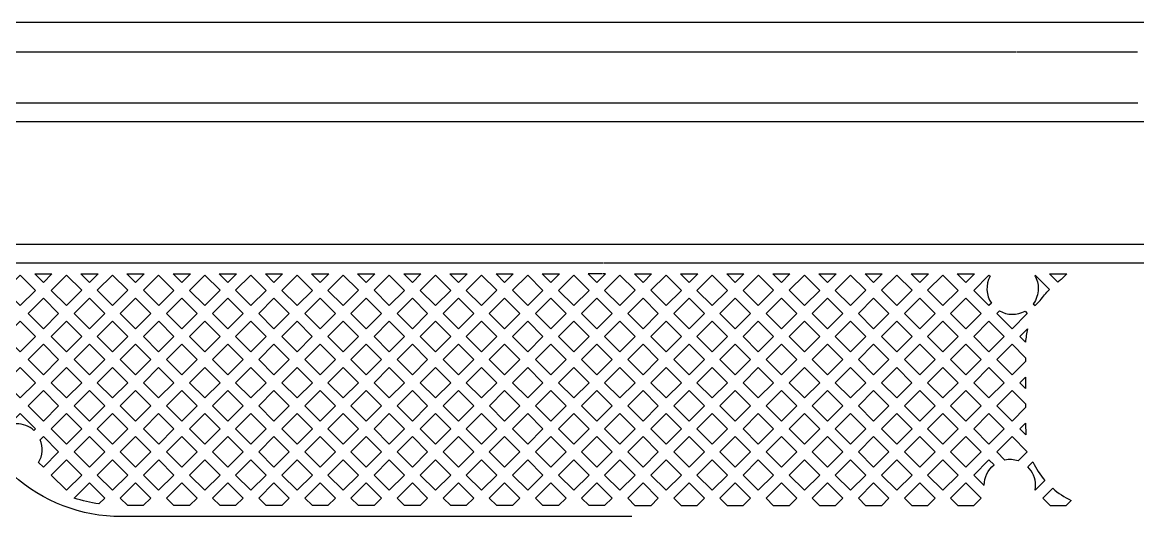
# Model space of a CAD drawing. Extents: x 3103 to 3424, y -52 to 175.
# Drawn here: x 3144.43 to 3152.16, y -4.9 to -1.48 of the extents above; entities that cross this region are included whole.
import ezdxf

# ---------------------------------------------------------------- set-up
doc = ezdxf.new("R2010")
doc.units = 0
doc.layers.add('gbr-dxf_layer0', color=7, linetype='Continuous')
doc.layers.add('gbr-outline-dxf_layer1', color=2, linetype='Continuous')

msp = doc.modelspace()

# ---------------------------------------------------------------- linework, layer by layer
at = {"layer": 'gbr-dxf_layer0'}
for p, q in [((3144.5135, -3.2197), (3144.6331, -3.2197)), ((3144.8333, -3.2197), (3144.9526, -3.2197)), ((3145.1531, -3.2197), (3145.2724, -3.2197)), ((3145.4726, -3.2197), (3145.5922, -3.2197)), ((3145.7924, -3.2197), (3145.9117, -3.2197)), ((3146.1119, -3.2197), (3146.2315, -3.2197)), ((3146.4317, -3.2197), (3146.5513, -3.2197)), ((3146.7515, -3.2197), (3146.8708, -3.2197)), ((3147.071, -3.2197), (3147.1906, -3.2197)), ((3147.3908, -3.2197), (3147.5104, -3.2197)), ((3147.7106, -3.2197), (3147.8299, -3.2197)), ((3148.0301, -3.2197), (3148.1497, -3.2197)), ((3148.4481, -3.2197), (3148.3499, -3.2197)), ((3148.4692, -3.2199), (3148.4525, -3.2199)), ((3148.67, -3.2199), (3148.7888, -3.2199)), ((3148.9895, -3.2199), (3149.1086, -3.2199)), ((3149.3093, -3.2199), (3149.4283, -3.2199)), ((3149.6291, -3.2199), (3149.7479, -3.2199)), ((3149.9486, -3.2199), (3150.0677, -3.2199)), ((3150.2684, -3.2199), (3150.3872, -3.2199)), ((3150.5882, -3.2199), (3150.707, -3.2199)), ((3150.9077, -3.2199), (3151.0268, -3.2199)), ((3151.5473, -3.2199), (3151.6661, -3.2199)), ((3151.3408, -3.653), (3151.3948, -3.599)), ((3151.3803, -3.6925), (3151.3408, -3.653)), ((3151.3409, -3.9727), (3151.3801, -3.9335)), ((3151.3801, -3.9335), (3151.3801, -4.0119)), ((3151.3801, -4.0119), (3151.3409, -3.9727)), ((3151.3408, -4.2923), (3151.3801, -4.253)), ((3151.382, -4.3335), (3151.3408, -4.2923)), ((3151.3801, -4.253), (3151.382, -4.3335)), ((3151.3967, -4.5561), (3151.4317, -4.5212)), ((3151.0211, -4.612), (3151.0941, -4.685)), ((3148.6518, -4.9004), (3145.1137, -4.9004))]:
    msp.add_line(p, q, dxfattribs=at)
at = {"layer": 'gbr-dxf_layer0', "linetype": 'Continuous'}
for points in [[(3140.6881, -6.1407), (3140.6881, -4.7765), (3140.688, -2.4188, -0.384262), (3141.4498, -1.6817), (3151.3171, -1.6815)], [(3151.3214, -1.6815, -0.006635), (3151.3257, -1.6815), (3152.1561, -1.6815)], [(3152.1596, -2.0371, -0.020487), (3152.1452, -2.0365), (3151.3361, -2.0365, -0.020775), (3151.3214, -2.0371, -0.020786), (3151.3068, -2.0365), (3144.328, -2.0363, -0.20222), (3144.3189, -2.0325), (3144.0453, -1.7589), (3141.4535, -1.7589), (3140.7705, -2.4412), (3140.7705, -4.7638)], [(3140.898, -4.712), (3140.898, -2.4995, -0.202305), (3140.9018, -2.4903), (3141.5026, -1.8902, -0.202179), (3141.5118, -1.8864), (3143.9873, -1.8864, -0.202328), (3143.9965, -1.8902), (3144.2699, -2.1638), (3166.486, -2.1646, -0.053761), (3169.7089, -2.5633)], [(3176.117, -6.487, -0.017997), (3175.0583, -5.8715), (3173.5625, -4.933, 0.088703), (3167.8071, -3.0164), (3144.0097, -3.016, -0.202133), (3144.0006, -3.0121), (3143.6031, -2.6147), (3141.6044, -2.6147), (3141.4317, -2.7874), (3141.4317, -3.3302, 0.284412), (3141.438, -3.6519)], [(3148.4569, -3.1437), (3151.291, -3.1437), (3159.8502, -3.1437), (3160.963, -3.1437), (3167.7942, -3.1437, -0.038347), (3167.8, -3.1442), (3167.945, -3.1658)], [(3151.4343, -3.4267), (3151.4468, -3.4392), (3151.4825, -3.4035, -0.043221), (3151.5464, -3.3268), (3151.4468, -3.2272)], [(3151.4436, -3.2304, -0.135419), (3151.4688, -3.3215, -0.159641), (3151.4343, -3.4267)], [(3151.6661, -3.2199), (3151.6269, -3.2592, 0.012575), (3151.6036, -3.2762), (3151.5473, -3.2199)], [(3145.1137, -4.9004, -0.185818), (3144.3617, -4.6107, -0.327479), (3144.2119, -4.463), (3144.1714, -4.4224, 0.018189), (3144.1383, -4.3918)], [(3151.0941, -4.6827, -0.232012), (3151.163, -4.5422), (3151.127, -4.5061), (3151.0211, -4.612)], [(3151.4465, -4.7179, 0.049747), (3151.4497, -4.6827, 0.200734), (3151.3967, -4.5561)], [(3151.4317, -4.5212, 0.069765), (3151.515, -4.6499), (3151.4465, -4.7179)], [(3151.5007, -4.772), (3151.5688, -4.7039, 0.069614), (3151.6968, -4.7877)]]:
    msp.add_lwpolyline(points, format="xyb", dxfattribs=at)
for points in [[(3143.8533, -3.0452), (3143.9517, -3.1435), (3148.4524, -3.1435)], [(3144.6331, -3.2197), (3144.5733, -3.2795), (3144.5135, -3.2197)], [(3144.9526, -3.2197), (3144.8929, -3.2794), (3144.8333, -3.2197)], [(3145.2724, -3.2197), (3145.2127, -3.2794), (3145.1531, -3.2197)], [(3145.5922, -3.2197), (3145.5324, -3.2795), (3145.4726, -3.2197)], [(3145.9117, -3.2197), (3145.852, -3.2794), (3145.7924, -3.2197)], [(3146.2315, -3.2197), (3146.1717, -3.2795), (3146.1119, -3.2197)], [(3146.5513, -3.2197), (3146.4915, -3.2795), (3146.4317, -3.2197)], [(3146.8708, -3.2197), (3146.8112, -3.2794), (3146.7515, -3.2197)], [(3147.1906, -3.2197), (3147.1308, -3.2795), (3147.071, -3.2197)], [(3147.5104, -3.2197), (3147.4506, -3.2795), (3147.3908, -3.2197)], [(3147.8299, -3.2197), (3147.7703, -3.2794), (3147.7106, -3.2197)], [(3148.1497, -3.2197), (3148.0899, -3.2795), (3148.0301, -3.2197)], [(3148.3499, -3.2197), (3148.4097, -3.2795), (3148.4692, -3.2199)], [(3148.7888, -3.2199), (3148.7294, -3.2794), (3148.67, -3.2199)], [(3149.1086, -3.2199), (3149.049, -3.2795), (3148.9895, -3.2199)], [(3149.4283, -3.2199), (3149.3688, -3.2795), (3149.3093, -3.2199)], [(3149.7479, -3.2199), (3149.6885, -3.2793), (3149.6291, -3.2199)], [(3150.0677, -3.2199), (3150.0081, -3.2795), (3149.9486, -3.2199)], [(3150.3872, -3.2199), (3150.3278, -3.2794), (3150.2684, -3.2199)], [(3150.707, -3.2199), (3150.6476, -3.2793), (3150.5882, -3.2199)], [(3151.0268, -3.2199), (3150.9672, -3.2795), (3150.9077, -3.2199)], [(3151.6968, -4.7877), (3151.66, -4.8245), (3151.5531, -4.8245), (3151.5007, -4.772)]]:
    msp.add_lwpolyline(points, dxfattribs=at)
for points in [[(3144.3075, -3.3332), (3144.4134, -3.2273), (3144.5194, -3.3334), (3144.4135, -3.4392)], [(3144.6272, -3.3334), (3144.7332, -3.2273), (3144.8391, -3.3332), (3144.7331, -3.4392)], [(3144.9468, -3.3332), (3145.0528, -3.2272), (3145.1589, -3.3332), (3145.0528, -3.4392)], [(3145.2666, -3.3332), (3145.3725, -3.2273), (3145.4785, -3.3334), (3145.3726, -3.4392)], [(3145.5863, -3.3334), (3145.6923, -3.2273), (3145.7982, -3.3332), (3145.6922, -3.4392)], [(3145.9059, -3.3332), (3146.0118, -3.2273), (3146.1178, -3.3334), (3146.0119, -3.4392)], [(3146.2256, -3.3334), (3146.3316, -3.2273), (3146.4376, -3.3334), (3146.3316, -3.4394)], [(3146.5454, -3.3334), (3146.6514, -3.2273), (3146.7573, -3.3332), (3146.6513, -3.4392)], [(3146.865, -3.3332), (3146.9709, -3.2273), (3147.0769, -3.3334), (3146.971, -3.4392)], [(3147.1847, -3.3334), (3147.2907, -3.2273), (3147.3967, -3.3334), (3147.2907, -3.4394)], [(3147.5045, -3.3334), (3147.6105, -3.2273), (3147.7164, -3.3332), (3147.6104, -3.4392)], [(3147.8241, -3.3332), (3147.93, -3.2273), (3148.036, -3.3334), (3147.9302, -3.4392)], [(3148.1438, -3.3334), (3148.2498, -3.2273), (3148.3558, -3.3334), (3148.2498, -3.4394)], [(3148.4636, -3.3334), (3148.5696, -3.2273), (3148.6755, -3.3332), (3148.5695, -3.4392)], [(3148.7832, -3.3332), (3148.8891, -3.2273), (3148.9951, -3.3334), (3148.8893, -3.4392)], [(3149.1029, -3.3334), (3149.2089, -3.2273), (3149.3149, -3.3334), (3149.2089, -3.4394)], [(3149.4227, -3.3334), (3149.5287, -3.2273), (3149.6346, -3.3332), (3149.5286, -3.4392)], [(3149.7423, -3.3332), (3149.8482, -3.2273), (3149.9542, -3.3334), (3149.8484, -3.4392)], [(3150.062, -3.3334), (3150.168, -3.2273), (3150.2739, -3.3332), (3150.1679, -3.4392)], [(3150.3817, -3.3332), (3150.4877, -3.2272), (3150.5937, -3.3332), (3150.4877, -3.4392)], [(3150.7015, -3.3332), (3150.8073, -3.2273), (3150.9133, -3.3334), (3150.8075, -3.4392)], [(3144.4674, -3.4931), (3144.5733, -3.3872), (3144.6792, -3.4931), (3144.5733, -3.599)], [(3144.7869, -3.4931), (3144.8929, -3.3871), (3144.999, -3.4931), (3144.8929, -3.5991)], [(3145.1067, -3.4931), (3145.2127, -3.3871), (3145.3187, -3.4931), (3145.2127, -3.5991)], [(3145.4265, -3.4931), (3145.5324, -3.3872), (3145.6383, -3.4931), (3145.5324, -3.599)], [(3145.746, -3.4931), (3145.852, -3.3871), (3145.9581, -3.4931), (3145.8521, -3.5991)], [(3146.0658, -3.4931), (3146.1717, -3.3872), (3146.2777, -3.4933), (3146.1718, -3.5991)], [(3146.3855, -3.4933), (3146.4915, -3.3872), (3146.5974, -3.4931), (3146.4914, -3.5991)], [(3146.7051, -3.4931), (3146.8112, -3.3871), (3146.9172, -3.4931), (3146.8112, -3.5991)], [(3147.0249, -3.4931), (3147.1308, -3.3872), (3147.2368, -3.4933), (3147.1309, -3.5991)], [(3147.3446, -3.4933), (3147.4506, -3.3872), (3147.5565, -3.4931), (3147.4505, -3.5991)], [(3147.6642, -3.4931), (3147.7703, -3.3871), (3147.8763, -3.4931), (3147.7703, -3.5991)], [(3147.984, -3.4931), (3148.0899, -3.3872), (3148.1959, -3.4933), (3148.09, -3.5991)], [(3148.3037, -3.4933), (3148.4097, -3.3872), (3148.5156, -3.4931), (3148.4096, -3.5991)], [(3148.6233, -3.4931), (3148.7294, -3.3871), (3148.8354, -3.4931), (3148.7294, -3.5991)], [(3148.9431, -3.4931), (3149.049, -3.3872), (3149.155, -3.4932), (3149.0491, -3.5991)], [(3149.2628, -3.4932), (3149.3688, -3.3872), (3149.4747, -3.4931), (3149.3687, -3.5991)], [(3149.5825, -3.4931), (3149.6885, -3.3871), (3149.7945, -3.4931), (3149.6885, -3.5991)], [(3149.9022, -3.4931), (3150.0081, -3.3872), (3150.114, -3.4931), (3150.0081, -3.599)], [(3150.2218, -3.4931), (3150.3278, -3.3871), (3150.4338, -3.4931), (3150.3278, -3.5991)], [(3150.5416, -3.4931), (3150.6476, -3.3871), (3150.7536, -3.4931), (3150.6476, -3.5991)], [(3150.8613, -3.4931), (3150.9672, -3.3872), (3151.0731, -3.4931), (3150.9672, -3.599)], [(3144.3075, -3.653), (3144.4135, -3.547), (3144.5194, -3.6529), (3144.4134, -3.7589)], [(3144.6272, -3.6529), (3144.7331, -3.547), (3144.8391, -3.653), (3144.7332, -3.7589)], [(3144.9468, -3.653), (3145.0528, -3.547), (3145.1589, -3.653), (3145.0528, -3.759)], [(3145.2666, -3.653), (3145.3726, -3.547), (3145.4785, -3.6529), (3145.3725, -3.7589)], [(3145.5863, -3.6529), (3145.6922, -3.547), (3145.7982, -3.653), (3145.6923, -3.7589)], [(3145.9059, -3.653), (3146.0119, -3.547), (3146.118, -3.653), (3146.0119, -3.759)], [(3146.2257, -3.653), (3146.3316, -3.5471), (3146.4375, -3.653), (3146.3316, -3.7589)], [(3146.5452, -3.653), (3146.6513, -3.547), (3146.7573, -3.653), (3146.6513, -3.759)], [(3146.865, -3.653), (3146.971, -3.547), (3147.0771, -3.653), (3146.971, -3.759)], [(3147.1848, -3.653), (3147.2907, -3.5471), (3147.3966, -3.653), (3147.2907, -3.7589)], [(3147.5044, -3.653), (3147.6104, -3.547), (3147.7164, -3.653), (3147.6104, -3.759)], [(3147.8241, -3.653), (3147.9302, -3.547), (3148.0362, -3.653), (3147.9302, -3.759)], [(3148.1439, -3.653), (3148.2498, -3.5471), (3148.3557, -3.653), (3148.2498, -3.7589)], [(3148.4635, -3.653), (3148.5695, -3.547), (3148.6755, -3.653), (3148.5695, -3.759)], [(3148.7832, -3.653), (3148.8893, -3.547), (3148.9953, -3.653), (3148.8893, -3.759)], [(3149.103, -3.653), (3149.2089, -3.5471), (3149.3148, -3.653), (3149.2089, -3.7589)], [(3149.4226, -3.653), (3149.5286, -3.547), (3149.6346, -3.653), (3149.5286, -3.759)], [(3149.7423, -3.653), (3149.8484, -3.547), (3149.9542, -3.6529), (3149.8482, -3.7589)], [(3150.062, -3.6529), (3150.1679, -3.547), (3150.2739, -3.653), (3150.168, -3.7589)], [(3150.3817, -3.653), (3150.4877, -3.547), (3150.5937, -3.653), (3150.4877, -3.759)], [(3150.7014, -3.653), (3150.8075, -3.547), (3150.9133, -3.6529), (3150.8073, -3.7589)], [(3151.0211, -3.6529), (3151.127, -3.547), (3151.233, -3.653), (3151.1271, -3.7589)], [(3144.4673, -3.8128), (3144.5733, -3.7068), (3144.6793, -3.8128), (3144.5733, -3.9188)], [(3144.7871, -3.8128), (3144.8929, -3.7069), (3144.999, -3.8129), (3144.8931, -3.9188)], [(3145.1067, -3.8129), (3145.2127, -3.7069), (3145.3186, -3.8128), (3145.2126, -3.9188)], [(3145.4264, -3.8128), (3145.5324, -3.7068), (3145.6384, -3.8128), (3145.5324, -3.9188)], [(3145.7462, -3.8128), (3145.8521, -3.7069), (3145.9581, -3.8129), (3145.8522, -3.9188)], [(3146.0658, -3.8129), (3146.1718, -3.7069), (3146.2777, -3.8128), (3146.1717, -3.9188)], [(3146.3855, -3.8128), (3146.4914, -3.7069), (3146.5974, -3.8129), (3146.4915, -3.9188)], [(3146.7051, -3.8129), (3146.8112, -3.7069), (3146.9172, -3.8129), (3146.8112, -3.9189)], [(3147.0249, -3.8129), (3147.1309, -3.7069), (3147.2368, -3.8128), (3147.1308, -3.9188)], [(3147.3446, -3.8128), (3147.4505, -3.7069), (3147.5565, -3.8129), (3147.4506, -3.9188)], [(3147.6642, -3.8129), (3147.7703, -3.7069), (3147.8763, -3.8129), (3147.7703, -3.9189)], [(3147.984, -3.8129), (3148.09, -3.7069), (3148.1959, -3.8128), (3148.0899, -3.9188)], [(3148.3037, -3.8128), (3148.4096, -3.7069), (3148.5156, -3.8129), (3148.4097, -3.9188)], [(3148.6233, -3.8129), (3148.7294, -3.7069), (3148.8354, -3.8129), (3148.7294, -3.9189)], [(3148.9431, -3.8129), (3149.0491, -3.7069), (3149.155, -3.8128), (3149.049, -3.9188)], [(3149.2628, -3.8128), (3149.3687, -3.7069), (3149.4747, -3.8129), (3149.3688, -3.9188)], [(3149.5825, -3.8129), (3149.6885, -3.7069), (3149.7944, -3.8128), (3149.6883, -3.9188)], [(3149.9021, -3.8128), (3150.0081, -3.7068), (3150.1141, -3.8128), (3150.0081, -3.9188)], [(3150.2219, -3.8128), (3150.3278, -3.7069), (3150.4338, -3.8129), (3150.3279, -3.9188)], [(3150.5416, -3.8129), (3150.6476, -3.7069), (3150.7535, -3.8128), (3150.6474, -3.9188)], [(3150.8612, -3.8128), (3150.9672, -3.7068), (3151.0732, -3.8128), (3150.9672, -3.9188)], [(3151.181, -3.8128), (3151.2869, -3.7069), (3151.3801, -3.8001), (3151.3801, -3.8257), (3151.287, -3.9188)], [(3144.3074, -3.9727), (3144.4134, -3.8667), (3144.5194, -3.9727), (3144.4134, -4.0787)], [(3144.6272, -3.9727), (3144.7332, -3.8667), (3144.8392, -3.9727), (3144.7332, -4.0787)], [(3144.947, -3.9727), (3145.0528, -3.8668), (3145.1587, -3.9727), (3145.0528, -4.0786)], [(3145.2665, -3.9727), (3145.3725, -3.8667), (3145.4785, -3.9727), (3145.3725, -4.0787)], [(3145.5863, -3.9727), (3145.6923, -3.8667), (3145.7983, -3.9727), (3145.6923, -4.0787)], [(3145.9061, -3.9727), (3146.0119, -3.8668), (3146.1178, -3.9727), (3146.0119, -4.0786)], [(3146.2256, -3.9727), (3146.3316, -3.8667), (3146.4376, -3.9727), (3146.3316, -4.0787)], [(3146.5454, -3.9727), (3146.6513, -3.8668), (3146.7573, -3.9728), (3146.6514, -4.0787)], [(3146.865, -3.9728), (3146.971, -3.8668), (3147.0769, -3.9727), (3146.9709, -4.0787)], [(3147.1847, -3.9727), (3147.2907, -3.8667), (3147.3967, -3.9727), (3147.2907, -4.0787)], [(3147.5045, -3.9727), (3147.6104, -3.8668), (3147.7164, -3.9728), (3147.6105, -4.0787)], [(3147.8241, -3.9728), (3147.9301, -3.8668), (3148.036, -3.9727), (3147.93, -4.0787)], [(3148.1438, -3.9727), (3148.2498, -3.8667), (3148.3558, -3.9727), (3148.2498, -4.0787)], [(3148.4636, -3.9727), (3148.5695, -3.8668), (3148.6755, -3.9728), (3148.5696, -4.0787)], [(3148.7832, -3.9728), (3148.8893, -3.8668), (3148.9951, -3.9727), (3148.8891, -4.0787)], [(3149.1029, -3.9727), (3149.2089, -3.8667), (3149.3149, -3.9727), (3149.2089, -4.0787)], [(3149.4227, -3.9727), (3149.5286, -3.8668), (3149.6345, -3.9727), (3149.5286, -4.0786)], [(3149.7422, -3.9727), (3149.8482, -3.8667), (3149.9542, -3.9727), (3149.8482, -4.0787)], [(3150.062, -3.9727), (3150.168, -3.8667), (3150.274, -3.9727), (3150.168, -4.0787)], [(3150.3818, -3.9727), (3150.4877, -3.8668), (3150.5936, -3.9727), (3150.4877, -4.0786)], [(3150.7013, -3.9727), (3150.8073, -3.8667), (3150.9133, -3.9727), (3150.8073, -4.0787)], [(3151.0211, -3.9727), (3151.1271, -3.8667), (3151.2331, -3.9727), (3151.1271, -4.0787)], [(3144.4673, -4.1326), (3144.5733, -4.0266), (3144.6793, -4.1326), (3144.5733, -4.2386)], [(3144.7871, -4.1326), (3144.8931, -4.0266), (3144.999, -4.1324), (3144.8929, -4.2385)], [(3145.1067, -4.1324), (3145.2126, -4.0266), (3145.3186, -4.1326), (3145.2127, -4.2385)], [(3145.4264, -4.1326), (3145.5324, -4.0266), (3145.6384, -4.1326), (3145.5324, -4.2386)], [(3145.7462, -4.1326), (3145.8522, -4.0266), (3145.9581, -4.1324), (3145.852, -4.2385)], [(3146.0658, -4.1324), (3146.1717, -4.0266), (3146.2777, -4.1326), (3146.1718, -4.2385)], [(3146.3855, -4.1326), (3146.4915, -4.0266), (3146.5975, -4.1326), (3146.4915, -4.2386)], [(3146.7053, -4.1326), (3146.8112, -4.0267), (3146.917, -4.1326), (3146.8112, -4.2385)], [(3147.0248, -4.1326), (3147.1308, -4.0266), (3147.2368, -4.1326), (3147.1308, -4.2386)], [(3147.3446, -4.1326), (3147.4506, -4.0266), (3147.5566, -4.1326), (3147.4506, -4.2386)], [(3147.6644, -4.1326), (3147.7703, -4.0267), (3147.8761, -4.1326), (3147.7703, -4.2385)], [(3147.9839, -4.1326), (3148.0899, -4.0266), (3148.1959, -4.1326), (3148.0899, -4.2386)], [(3148.3037, -4.1326), (3148.4097, -4.0266), (3148.5157, -4.1326), (3148.4097, -4.2386)], [(3148.6235, -4.1326), (3148.7294, -4.0267), (3148.8352, -4.1326), (3148.7294, -4.2385)], [(3148.943, -4.1326), (3149.049, -4.0266), (3149.155, -4.1326), (3149.049, -4.2386)], [(3149.2628, -4.1326), (3149.3688, -4.0266), (3149.4747, -4.1324), (3149.3687, -4.2385)], [(3149.5825, -4.1324), (3149.6883, -4.0266), (3149.7944, -4.1326), (3149.6885, -4.2385)], [(3149.9021, -4.1326), (3150.0081, -4.0266), (3150.1141, -4.1326), (3150.0081, -4.2386)], [(3150.2219, -4.1326), (3150.3279, -4.0266), (3150.4338, -4.1324), (3150.3278, -4.2385)], [(3150.5416, -4.1324), (3150.6474, -4.0266), (3150.7535, -4.1326), (3150.6476, -4.2385)], [(3150.8612, -4.1326), (3150.9672, -4.0266), (3151.0732, -4.1326), (3150.9672, -4.2386)], [(3151.181, -4.1326), (3151.287, -4.0266), (3151.3801, -4.1196), (3151.3801, -4.1452), (3151.2869, -4.2385)], [(3144.6272, -4.2925), (3144.7332, -4.1864), (3144.8391, -4.2923), (3144.7331, -4.3983)], [(3144.9468, -4.2923), (3145.0528, -4.1863), (3145.1589, -4.2923), (3145.0528, -4.3983)], [(3145.2666, -4.2923), (3145.3725, -4.1864), (3145.4785, -4.2925), (3145.3726, -4.3983)], [(3145.5863, -4.2925), (3145.6923, -4.1864), (3145.7982, -4.2923), (3145.6922, -4.3983)], [(3145.9059, -4.2923), (3146.0119, -4.1863), (3146.118, -4.2923), (3146.0119, -4.3983)], [(3146.2257, -4.2923), (3146.3316, -4.1864), (3146.4376, -4.2925), (3146.3317, -4.3983)], [(3146.5454, -4.2925), (3146.6514, -4.1864), (3146.7573, -4.2923), (3146.6513, -4.3983)], [(3146.865, -4.2923), (3146.9709, -4.1864), (3147.0769, -4.2925), (3146.971, -4.3983)], [(3147.1847, -4.2925), (3147.2907, -4.1864), (3147.3967, -4.2925), (3147.2907, -4.3985)], [(3147.5045, -4.2925), (3147.6105, -4.1864), (3147.7164, -4.2923), (3147.6104, -4.3983)], [(3147.8241, -4.2923), (3147.93, -4.1864), (3148.036, -4.2925), (3147.9302, -4.3983)], [(3148.1438, -4.2925), (3148.2498, -4.1864), (3148.3558, -4.2925), (3148.2498, -4.3985)], [(3148.4636, -4.2925), (3148.5696, -4.1864), (3148.6755, -4.2923), (3148.5695, -4.3983)], [(3148.7832, -4.2923), (3148.8891, -4.1864), (3148.9951, -4.2925), (3148.8893, -4.3983)], [(3149.1029, -4.2925), (3149.2089, -4.1864), (3149.3148, -4.2923), (3149.2088, -4.3983)], [(3149.4226, -4.2923), (3149.5286, -4.1863), (3149.6346, -4.2923), (3149.5286, -4.3983)], [(3149.7423, -4.2923), (3149.8482, -4.1864), (3149.9542, -4.2925), (3149.8484, -4.3983)], [(3150.062, -4.2925), (3150.168, -4.1864), (3150.2739, -4.2923), (3150.1679, -4.3983)], [(3150.3817, -4.2923), (3150.4877, -4.1863), (3150.5937, -4.2923), (3150.4877, -4.3983)], [(3150.7015, -4.2923), (3150.8073, -4.1864), (3150.9133, -4.2925), (3150.8075, -4.3983)], [(3151.0211, -4.2925), (3151.1271, -4.1864), (3151.233, -4.2923), (3151.127, -4.3983)], [(3144.7869, -4.4522), (3144.8929, -4.3462), (3144.999, -4.4522), (3144.8929, -4.5582)], [(3145.1067, -4.4522), (3145.2127, -4.3462), (3145.3187, -4.4522), (3145.2127, -4.5582)], [(3145.4265, -4.4522), (3145.5324, -4.3463), (3145.6383, -4.4522), (3145.5324, -4.5581)], [(3145.746, -4.4522), (3145.852, -4.3462), (3145.9581, -4.4522), (3145.852, -4.5582)], [(3146.0658, -4.4522), (3146.1718, -4.3462), (3146.2778, -4.4522), (3146.1718, -4.5582)], [(3146.3856, -4.4522), (3146.4915, -4.3463), (3146.5974, -4.4522), (3146.4915, -4.5581)], [(3146.7051, -4.4522), (3146.8112, -4.3462), (3146.9172, -4.4522), (3146.8112, -4.5582)], [(3147.0249, -4.4522), (3147.1308, -4.3463), (3147.2368, -4.4524), (3147.1309, -4.5582)], [(3147.3446, -4.4524), (3147.4506, -4.3463), (3147.5565, -4.4522), (3147.4505, -4.5582)], [(3147.6642, -4.4522), (3147.7703, -4.3462), (3147.8763, -4.4522), (3147.7703, -4.5582)], [(3147.984, -4.4522), (3148.0899, -4.3463), (3148.1959, -4.4524), (3148.09, -4.5582)], [(3148.3037, -4.4524), (3148.4097, -4.3463), (3148.5156, -4.4522), (3148.4096, -4.5582)], [(3148.6233, -4.4522), (3148.7294, -4.3462), (3148.8354, -4.4522), (3148.7294, -4.5582)], [(3148.9431, -4.4522), (3149.049, -4.3463), (3149.1549, -4.4522), (3149.049, -4.5581)], [(3149.2627, -4.4522), (3149.3687, -4.3462), (3149.4747, -4.4522), (3149.3687, -4.5582)], [(3149.5825, -4.4522), (3149.6885, -4.3462), (3149.7945, -4.4522), (3149.6885, -4.5582)], [(3149.9022, -4.4522), (3150.0081, -4.3463), (3150.114, -4.4522), (3150.0081, -4.5581)], [(3150.2218, -4.4522), (3150.3278, -4.3462), (3150.4338, -4.4522), (3150.3278, -4.5582)], [(3150.5416, -4.4522), (3150.6476, -4.3462), (3150.7536, -4.4522), (3150.6476, -4.5582)], [(3150.8613, -4.4522), (3150.9672, -4.3463), (3151.0731, -4.4522), (3150.9672, -4.5581)], [(3144.6272, -4.612), (3144.7331, -4.5061), (3144.8391, -4.6121), (3144.7332, -4.718)], [(3144.9468, -4.6121), (3145.0528, -4.5061), (3145.1589, -4.6121), (3145.0528, -4.7181)], [(3145.2666, -4.6121), (3145.3726, -4.5061), (3145.4785, -4.612), (3145.3725, -4.718)], [(3145.5863, -4.612), (3145.6922, -4.5061), (3145.7982, -4.6121), (3145.6923, -4.718)], [(3145.9059, -4.6121), (3146.0119, -4.5061), (3146.118, -4.6121), (3146.0119, -4.7181)], [(3146.2257, -4.6121), (3146.3317, -4.5061), (3146.4376, -4.612), (3146.3316, -4.718)], [(3146.5454, -4.612), (3146.6513, -4.5061), (3146.7573, -4.6121), (3146.6514, -4.718)], [(3146.865, -4.6121), (3146.971, -4.5061), (3147.0771, -4.6121), (3146.971, -4.7181)], [(3147.1848, -4.6121), (3147.2907, -4.5062), (3147.3966, -4.6121), (3147.2907, -4.718)], [(3147.5044, -4.6121), (3147.6104, -4.5061), (3147.7164, -4.6121), (3147.6104, -4.7181)], [(3147.8241, -4.6121), (3147.9302, -4.5061), (3148.0362, -4.6121), (3147.9301, -4.7181)], [(3148.1439, -4.6121), (3148.2498, -4.5062), (3148.3557, -4.6121), (3148.2498, -4.718)], [(3148.4635, -4.6121), (3148.5695, -4.5061), (3148.6755, -4.6121), (3148.5695, -4.7181)], [(3148.7832, -4.6121), (3148.8893, -4.5061), (3148.9951, -4.612), (3148.8891, -4.718)], [(3149.1029, -4.612), (3149.2088, -4.5061), (3149.3148, -4.6121), (3149.2089, -4.718)], [(3149.4226, -4.6121), (3149.5286, -4.5061), (3149.6346, -4.6121), (3149.5286, -4.7181)], [(3149.7423, -4.6121), (3149.8484, -4.5061), (3149.9542, -4.612), (3149.8482, -4.718)], [(3150.062, -4.612), (3150.1679, -4.5061), (3150.2739, -4.6121), (3150.168, -4.718)], [(3150.3817, -4.6121), (3150.4877, -4.5061), (3150.5937, -4.6121), (3150.4877, -4.7181)], [(3150.7015, -4.6121), (3150.8075, -4.5061), (3150.9133, -4.612), (3150.8073, -4.718)], [(3145.1067, -4.772), (3145.2127, -4.666), (3145.3186, -4.7719), (3145.2663, -4.8242), (3145.1589, -4.8242)], [(3145.4264, -4.7719), (3145.5324, -4.6659), (3145.6384, -4.7719), (3145.5861, -4.8242), (3145.4787, -4.8242)], [(3145.7462, -4.7719), (3145.852, -4.666), (3145.9581, -4.772), (3145.9059, -4.8242), (3145.7985, -4.8242)], [(3146.0658, -4.772), (3146.1718, -4.666), (3146.2777, -4.7719), (3146.2254, -4.8242), (3146.118, -4.8242)], [(3146.3855, -4.7719), (3146.4915, -4.6659), (3146.5975, -4.7719), (3146.5452, -4.8242), (3146.4378, -4.8242)], [(3146.7053, -4.7719), (3146.8112, -4.666), (3146.9172, -4.772), (3146.865, -4.8242), (3146.7576, -4.8242)], [(3147.0249, -4.772), (3147.1309, -4.666), (3147.2368, -4.7719), (3147.1845, -4.8242), (3147.0771, -4.8242)], [(3147.3446, -4.7719), (3147.4505, -4.666), (3147.5565, -4.772), (3147.5043, -4.8242), (3147.3969, -4.8242)], [(3147.6642, -4.772), (3147.7703, -4.666), (3147.8763, -4.772), (3147.8241, -4.8242), (3147.7164, -4.8242)], [(3147.984, -4.772), (3148.09, -4.666), (3148.1959, -4.7719), (3148.1436, -4.8242), (3148.0362, -4.8242)], [(3148.3037, -4.7719), (3148.4096, -4.666), (3148.5156, -4.772), (3148.4634, -4.8242), (3148.356, -4.8242)], [(3148.6233, -4.772), (3148.7294, -4.666), (3148.8352, -4.7719), (3148.7827, -4.8245), (3148.6758, -4.8245)], [(3148.943, -4.7719), (3149.049, -4.6659), (3149.155, -4.7719), (3149.1025, -4.8245), (3148.9956, -4.8245)], [(3149.2628, -4.7719), (3149.3687, -4.666), (3149.4747, -4.772), (3149.4222, -4.8245), (3149.3154, -4.8245)], [(3149.5825, -4.772), (3149.6885, -4.666), (3149.7944, -4.7719), (3149.7418, -4.8245), (3149.6349, -4.8245)], [(3149.9021, -4.7719), (3150.0081, -4.6659), (3150.1141, -4.7719), (3150.0616, -4.8245), (3149.9547, -4.8245)], [(3150.2219, -4.7719), (3150.3278, -4.666), (3150.4338, -4.772), (3150.3813, -4.8245), (3150.2745, -4.8245)], [(3150.5416, -4.772), (3150.6476, -4.666), (3150.7535, -4.7719), (3150.7009, -4.8245), (3150.594, -4.8245)], [(3150.8612, -4.7719), (3150.9672, -4.6659), (3151.0732, -4.7719), (3151.0207, -4.8245), (3150.9138, -4.8245)]]:
    msp.add_lwpolyline(points, close=True, dxfattribs=at)
for points in [[(3151.0211, -3.3334), (3151.1271, -3.2273), (3151.1353, -3.2356, 0.283562), (3151.1442, -3.422), (3151.127, -3.4392)], [(3151.1809, -3.4931), (3151.1998, -3.4742, 0.266867), (3151.3769, -3.4772), (3151.3929, -3.4931), (3151.2869, -3.5991)], [(3144.3348, -4.265), (3144.4134, -4.1864), (3144.5194, -4.2925), (3144.5079, -4.304, 0.188154), (3144.3875, -4.257, 0.075344)], [(3144.5405, -4.5253, 0.234721), (3144.5521, -4.3676), (3144.5733, -4.3463), (3144.6792, -4.4522), (3144.5733, -4.5581)], [(3151.1809, -4.4522), (3151.2869, -4.3462), (3151.3929, -4.4522), (3151.3303, -4.5148, 0.133869), (3151.237, -4.5084)], [(3144.7871, -4.7718), (3144.8929, -4.666), (3144.999, -4.772), (3144.9584, -4.8126, -0.042189)]]:
    msp.add_lwpolyline(points, format="xyb", close=True, dxfattribs=at)
at = {"layer": 'gbr-dxf_layer0'}
msp.add_arc((3151.9574, -3.7341), 0.5786, 166.49979, 175.8827, dxfattribs=at)
at = {"layer": 'gbr-outline-dxf_layer1', "linetype": 'Continuous'}
msp.add_lwpolyline([(3140.4794, -14.0774), (3140.4794, -2.4775, -0.414215), (3141.4794, -1.4775), (3166.3493, -1.4775, -0.152268), (3174.9305, -4.1526, 0.152268), (3184.3643, -7.094), (3189.8642, -7.094, 0.101585), (3196.4041, -5.7513, -0.145892), (3204.975, -4.7594), (3222.8445, -7.9103, -0.414233), (3223.6556, -9.0688), (3221.6411, -20.4925, -0.414154), (3220.4827, -21.3037), (3202.7597, -18.1785, 0.144694), (3201.633, -18.3063, -0.100411), (3189.8642, -20.6939), (3184.3643, -20.6939, -0.151026), (3167.3227, -15.4262, 0.151038), (3166.1941, -15.0774), (3141.4794, -15.0774, -0.414215)], format="xyb", close=True, dxfattribs=at)

doc.saveas('drawing.dxf')
